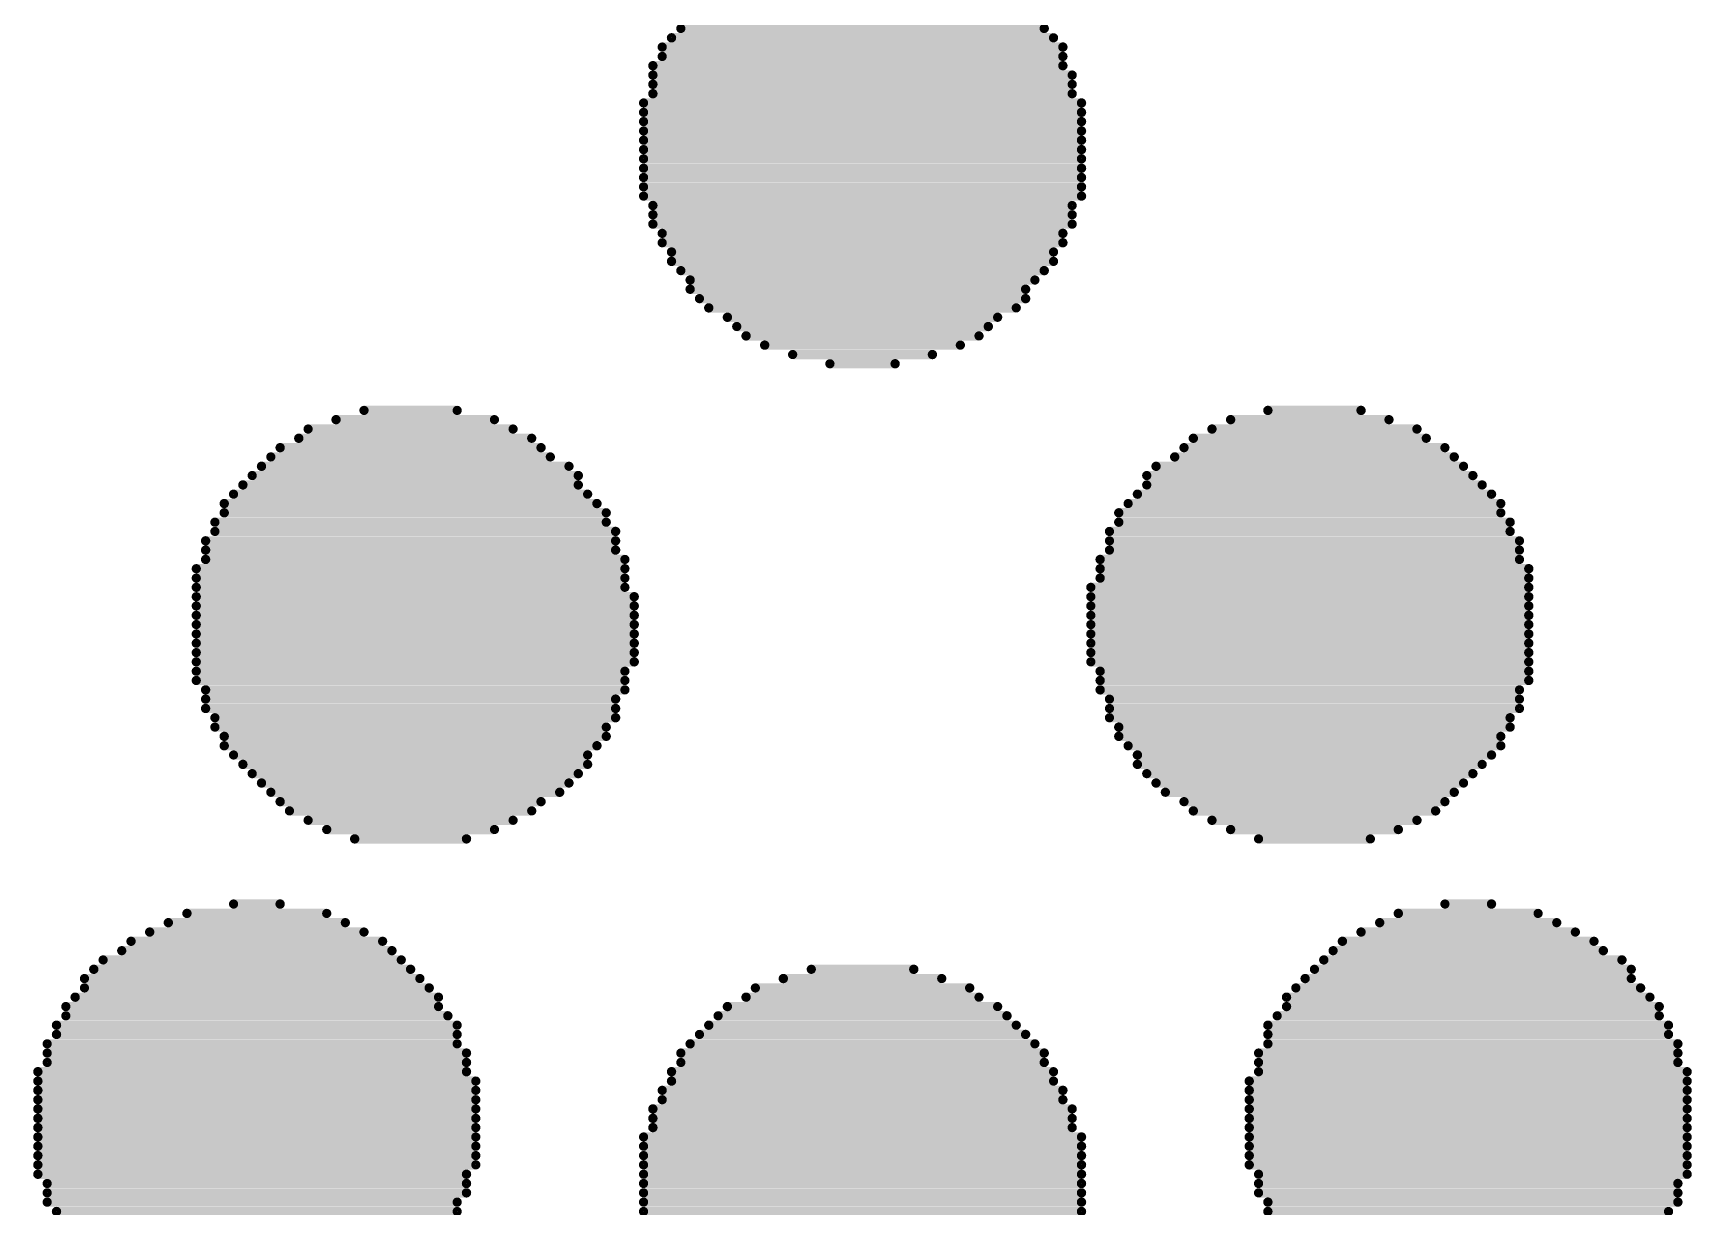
# Model space of a CAD drawing. Header units: millimetres. Extents: x 45 to 209, y 90 to 189.
# Drawn here: x 70.466 to 71.596, y 95.064 to 95.864 of the extents above; entities that cross this region are included whole.
import ezdxf

# ---------------------------------------------------------------- set-up
doc = ezdxf.new("R2010")
doc.units = ezdxf.units.MM
doc.layers.add('TopOverlay', color=2, linetype='Continuous')

# ---------------------------------------------------------------- blocks, each defined once
blk = doc.blocks.new('5394DE47_A0E8_4329_8464_7791B7C19310_62')
at = {"layer": 'TopOverlay', "const_width": 0.00635}
for points in [[(3.221, 1.7052), (3.4813, 1.7052)], [(3.2273, 1.7116), (3.475, 1.7116)], [(3.2146, 1.6989), (3.4877, 1.6989)], [(3.2146, 1.6925), (3.4877, 1.6925)], [(3.2083, 1.6862), (3.4877, 1.6862)], [(3.2083, 1.6798), (3.494, 1.6798)], [(3.2083, 1.6735), (3.494, 1.6735)], [(3.2019, 1.6608), (3.5004, 1.6608)], [(3.2083, 1.6671), (3.494, 1.6671)], [(3.2019, 1.6544), (3.5004, 1.6544)], [(3.2019, 1.6481), (3.5004, 1.6481)], [(3.2019, 1.6417), (3.5004, 1.6417)], [(3.2019, 1.6354), (3.5004, 1.6354)], [(3.2019, 1.629), (3.5004, 1.629)], [(3.2019, 1.6227), (3.5004, 1.6227)], [(3.2019, 1.6163), (3.5004, 1.6163)], [(3.2019, 1.61), (3.5004, 1.61)], [(3.2019, 1.6036), (3.5004, 1.6036)], [(3.2019, 1.5973), (3.5004, 1.5973)], [(3.2083, 1.5909), (3.494, 1.5909)], [(3.2083, 1.5846), (3.494, 1.5846)], [(3.2083, 1.5782), (3.494, 1.5782)], [(3.2146, 1.5719), (3.4877, 1.5719)], [(3.2146, 1.5655), (3.4877, 1.5655)], [(3.221, 1.5592), (3.4813, 1.5592)], [(3.221, 1.5528), (3.4813, 1.5528)], [(3.2273, 1.5465), (3.475, 1.5465)], [(3.2337, 1.5401), (3.4686, 1.5401)], [(3.2337, 1.5338), (3.4623, 1.5338)], [(3.24, 1.5274), (3.4623, 1.5274)], [(3.2464, 1.5211), (3.4559, 1.5211)], [(3.2591, 1.5147), (3.4432, 1.5147)], [(3.2654, 1.5084), (3.4369, 1.5084)], [(3.2718, 1.502), (3.4305, 1.502)], [(3.2845, 1.4957), (3.4178, 1.4957)], [(3.3035, 1.4893), (3.3988, 1.4893)], [(3.3289, 1.483), (3.3734, 1.483)], [(2.9924, 1.4449), (3.1003, 1.4449)], [(3.0114, 1.4512), (3.0749, 1.4512)], [(3.602, 1.4449), (3.7099, 1.4449)], [(3.6274, 1.4512), (3.6909, 1.4512)], [(2.9733, 1.4385), (3.113, 1.4385)], [(3.5893, 1.4385), (3.729, 1.4385)], [(2.9543, 1.4258), (3.1321, 1.4258)], [(2.967, 1.4322), (3.1257, 1.4322)], [(3.5702, 1.4258), (3.748, 1.4258)], [(3.5766, 1.4322), (3.7353, 1.4322)], [(2.9416, 1.4131), (3.1511, 1.4131)], [(2.9479, 1.4195), (3.1384, 1.4195)], [(3.5512, 1.4131), (3.7607, 1.4131)], [(3.5639, 1.4195), (3.7544, 1.4195)], [(2.9289, 1.4004), (3.1575, 1.4004)], [(2.9352, 1.4068), (3.1575, 1.4068)], [(3.5448, 1.4068), (3.7671, 1.4068)], [(3.5448, 1.4004), (3.7734, 1.4004)], [(2.9162, 1.3877), (3.1702, 1.3877)], [(2.9225, 1.3941), (3.1638, 1.3941)], [(3.5321, 1.3877), (3.7861, 1.3877)], [(3.5385, 1.3941), (3.7798, 1.3941)], [(2.9162, 1.3814), (3.1765, 1.3814)], [(3.5258, 1.3814), (3.7861, 1.3814)], [(2.9098, 1.375), (3.1765, 1.375)], [(2.9098, 1.3687), (3.1829, 1.3687)], [(3.5194, 1.3687), (3.7925, 1.3687)], [(3.5258, 1.375), (3.7925, 1.375)], [(2.9035, 1.3623), (3.1829, 1.3623)], [(2.9035, 1.356), (3.1829, 1.356)], [(3.5194, 1.3623), (3.7988, 1.3623)], [(3.5194, 1.356), (3.7988, 1.356)], [(2.8971, 1.3433), (3.1892, 1.3433)], [(2.9035, 1.3496), (3.1892, 1.3496)], [(3.5131, 1.3496), (3.7988, 1.3496)], [(3.5131, 1.3433), (3.8052, 1.3433)], [(2.8971, 1.3369), (3.1892, 1.3369)], [(3.5131, 1.3369), (3.8052, 1.3369)], [(2.8971, 1.3306), (3.1892, 1.3306)], [(2.8971, 1.3242), (3.1956, 1.3242)], [(3.5067, 1.3306), (3.8052, 1.3306)], [(3.5067, 1.3242), (3.8052, 1.3242)], [(2.8971, 1.3179), (3.1956, 1.3179)], [(2.8971, 1.3115), (3.1956, 1.3115)], [(3.5067, 1.3179), (3.8052, 1.3179)], [(3.5067, 1.3115), (3.8052, 1.3115)], [(2.8971, 1.3052), (3.1956, 1.3052)], [(2.8971, 1.2988), (3.1956, 1.2988)], [(3.5067, 1.3052), (3.8052, 1.3052)], [(3.5067, 1.2988), (3.8052, 1.2988)], [(2.8971, 1.2925), (3.1956, 1.2925)], [(2.8971, 1.2861), (3.1956, 1.2861)], [(3.5067, 1.2925), (3.8052, 1.2925)], [(3.5067, 1.2861), (3.8052, 1.2861)], [(2.8971, 1.2798), (3.1956, 1.2798)], [(3.5067, 1.2798), (3.8052, 1.2798)], [(2.8971, 1.2734), (3.1892, 1.2734)], [(2.8971, 1.2671), (3.1892, 1.2671)], [(3.5131, 1.2734), (3.8052, 1.2734)], [(3.5131, 1.2671), (3.8052, 1.2671)], [(2.9035, 1.2607), (3.1892, 1.2607)], [(2.9035, 1.2544), (3.1829, 1.2544)], [(3.5131, 1.2607), (3.7988, 1.2607)], [(3.5194, 1.2544), (3.7988, 1.2544)], [(2.9035, 1.248), (3.1829, 1.248)], [(2.9098, 1.2417), (3.1829, 1.2417)], [(3.5194, 1.248), (3.7988, 1.248)], [(3.5194, 1.2417), (3.7925, 1.2417)], [(2.9098, 1.2353), (3.1765, 1.2353)], [(2.9162, 1.229), (3.1765, 1.229)], [(3.5258, 1.2353), (3.7925, 1.2353)], [(3.5258, 1.229), (3.7861, 1.229)], [(2.9162, 1.2226), (3.1702, 1.2226)], [(3.5321, 1.2226), (3.7861, 1.2226)], [(2.9225, 1.2163), (3.1638, 1.2163)], [(2.9289, 1.2099), (3.1638, 1.2099)], [(3.5385, 1.2163), (3.7798, 1.2163)], [(3.5385, 1.2099), (3.7734, 1.2099)], [(2.9352, 1.2036), (3.1575, 1.2036)], [(2.9416, 1.1972), (3.1511, 1.1972)], [(3.5448, 1.2036), (3.7671, 1.2036)], [(3.5512, 1.1972), (3.7607, 1.1972)], [(2.9479, 1.1909), (3.1448, 1.1909)], [(2.9543, 1.1845), (3.1321, 1.1845)], [(3.5575, 1.1909), (3.7544, 1.1909)], [(3.5702, 1.1845), (3.748, 1.1845)], [(2.9606, 1.1782), (3.1257, 1.1782)], [(3.5766, 1.1782), (3.7417, 1.1782)], [(2.9733, 1.1718), (3.113, 1.1718)], [(2.986, 1.1655), (3.1003, 1.1655)], [(3.5893, 1.1718), (3.729, 1.1718)], [(3.602, 1.1655), (3.7163, 1.1655)], [(3.0051, 1.1591), (3.0813, 1.1591)], [(3.621, 1.1591), (3.6972, 1.1591)], [(2.8908, 1.1083), (2.986, 1.1083)], [(2.9225, 1.1147), (2.9543, 1.1147)], [(3.7163, 1.1083), (3.8115, 1.1083)], [(3.748, 1.1147), (3.7798, 1.1147)], [(2.8654, 1.0956), (3.0114, 1.0956)], [(2.8781, 1.102), (2.9987, 1.102)], [(3.6909, 1.0956), (3.8369, 1.0956)], [(3.7036, 1.102), (3.8242, 1.102)], [(2.8463, 1.0829), (3.0305, 1.0829)], [(2.8527, 1.0893), (3.0241, 1.0893)], [(3.6718, 1.0829), (3.856, 1.0829)], [(3.6782, 1.0893), (3.8496, 1.0893)], [(2.8336, 1.0766), (3.0368, 1.0766)], [(3.6655, 1.0766), (3.8687, 1.0766)], [(2.8209, 1.0639), (3.0495, 1.0639)], [(2.8273, 1.0702), (3.0432, 1.0702)], [(3.2972, 1.0639), (3.4051, 1.0639)], [(3.3162, 1.0702), (3.3861, 1.0702)], [(3.6528, 1.0639), (3.875, 1.0639)], [(3.6591, 1.0702), (3.875, 1.0702)], [(2.8146, 1.0512), (3.0622, 1.0512)], [(2.8209, 1.0575), (3.0559, 1.0575)], [(3.2718, 1.0512), (3.4305, 1.0512)], [(3.2781, 1.0575), (3.4242, 1.0575)], [(3.6401, 1.0512), (3.8877, 1.0512)], [(3.6464, 1.0575), (3.8814, 1.0575)], [(2.8082, 1.0448), (3.0622, 1.0448)], [(2.8082, 1.0385), (3.0686, 1.0385)], [(3.2527, 1.0385), (3.4496, 1.0385)], [(3.2591, 1.0448), (3.4432, 1.0448)], [(3.6337, 1.0385), (3.8941, 1.0385)], [(3.6401, 1.0448), (3.8941, 1.0448)], [(2.8019, 1.0321), (3.0749, 1.0321)], [(2.8019, 1.0258), (3.0749, 1.0258)], [(3.24, 1.0258), (3.4623, 1.0258)], [(3.2464, 1.0321), (3.4559, 1.0321)], [(3.6274, 1.0321), (3.9004, 1.0321)], [(3.6274, 1.0258), (3.9004, 1.0258)], [(2.7955, 1.0194), (3.0749, 1.0194)], [(3.2337, 1.0194), (3.4686, 1.0194)], [(3.6274, 1.0194), (3.9068, 1.0194)], [(2.7955, 1.0131), (3.0813, 1.0131)], [(2.7955, 1.0067), (3.0813, 1.0067)], [(3.2273, 1.0131), (3.475, 1.0131)], [(3.2273, 1.0067), (3.475, 1.0067)], [(3.621, 1.0131), (3.9068, 1.0131)], [(3.621, 1.0067), (3.9068, 1.0067)], [(2.7892, 1.0004), (3.0813, 1.0004)], [(2.7892, 0.994), (3.0876, 0.994)], [(3.221, 1.0004), (3.4813, 1.0004)], [(3.221, 0.994), (3.4813, 0.994)], [(3.6147, 0.994), (3.9131, 0.994)], [(3.621, 1.0004), (3.9131, 1.0004)], [(2.7892, 0.9877), (3.0876, 0.9877)], [(2.7892, 0.9813), (3.0876, 0.9813)], [(3.2146, 0.9877), (3.4877, 0.9877)], [(3.2146, 0.9813), (3.4877, 0.9813)], [(3.6147, 0.9877), (3.9131, 0.9877)], [(3.6147, 0.9813), (3.9131, 0.9813)], [(2.7892, 0.975), (3.0876, 0.975)], [(3.2083, 0.975), (3.494, 0.975)], [(3.6147, 0.975), (3.9131, 0.975)], [(2.7892, 0.9686), (3.0876, 0.9686)], [(2.7892, 0.9623), (3.0876, 0.9623)], [(3.2083, 0.9686), (3.494, 0.9686)], [(3.2083, 0.9623), (3.494, 0.9623)], [(3.6147, 0.9686), (3.9131, 0.9686)], [(3.6147, 0.9623), (3.9131, 0.9623)], [(2.7892, 0.9559), (3.0876, 0.9559)], [(2.7892, 0.9496), (3.0876, 0.9496)], [(3.2019, 0.9559), (3.5004, 0.9559)], [(3.2019, 0.9496), (3.5004, 0.9496)], [(3.6147, 0.9559), (3.9131, 0.9559)], [(3.6147, 0.9496), (3.9131, 0.9496)], [(2.7892, 0.9432), (3.0876, 0.9432)], [(2.7892, 0.9369), (3.0876, 0.9369)], [(3.2019, 0.9432), (3.5004, 0.9432)], [(3.2019, 0.9369), (3.5004, 0.9369)], [(3.6147, 0.9432), (3.9131, 0.9432)], [(3.6147, 0.9369), (3.9131, 0.9369)], [(2.7892, 0.9305), (3.0813, 0.9305)], [(2.7955, 0.9242), (3.0813, 0.9242)], [(3.2019, 0.9305), (3.5004, 0.9305)], [(3.2019, 0.9242), (3.5004, 0.9242)], [(3.621, 0.9305), (3.9131, 0.9305)], [(3.621, 0.9242), (3.9068, 0.9242)], [(2.7955, 0.9178), (3.0813, 0.9178)], [(3.2019, 0.9178), (3.5004, 0.9178)], [(3.621, 0.9178), (3.9068, 0.9178)], [(2.7955, 0.9115), (3.0749, 0.9115)], [(2.8019, 0.9051), (3.0749, 0.9051)], [(3.2019, 0.9115), (3.5004, 0.9115)], [(3.2019, 0.9051), (3.5004, 0.9051)], [(3.6274, 0.9115), (3.9068, 0.9115)], [(3.6274, 0.9051), (3.9004, 0.9051)]]:
    blk.add_lwpolyline(points, dxfattribs=at)
at = {"layer": 'TopOverlay', "const_width": 0.00317}
for points in [[(3.2194, 1.7052, 1), (3.2226, 1.7052, 1)], [(3.2258, 1.7116, 1), (3.2289, 1.7116, 1)], [(3.4734, 1.7116, 1), (3.4766, 1.7116, 1)], [(3.4798, 1.7052, 1), (3.4829, 1.7052, 1)], [(3.2131, 1.6989, 1), (3.2162, 1.6989, 1)], [(3.2131, 1.6925, 1), (3.2162, 1.6925, 1)], [(3.4861, 1.6989, 1), (3.4893, 1.6989, 1)], [(3.4861, 1.6925, 1), (3.4893, 1.6925, 1)], [(3.2067, 1.6862, 1), (3.2099, 1.6862, 1)], [(3.4861, 1.6862, 1), (3.4893, 1.6862, 1)], [(3.2067, 1.6798, 1), (3.2099, 1.6798, 1)], [(3.2067, 1.6735, 1), (3.2099, 1.6735, 1)], [(3.4925, 1.6798, 1), (3.4956, 1.6798, 1)], [(3.4925, 1.6735, 1), (3.4956, 1.6735, 1)], [(3.2004, 1.6608, 1), (3.2035, 1.6608, 1)], [(3.2067, 1.6671, 1), (3.2099, 1.6671, 1)], [(3.4925, 1.6671, 1), (3.4956, 1.6671, 1)], [(3.4988, 1.6608, 1), (3.502, 1.6608, 1)], [(3.2004, 1.6544, 1), (3.2035, 1.6544, 1)], [(3.2004, 1.6481, 1), (3.2035, 1.6481, 1)], [(3.4988, 1.6544, 1), (3.502, 1.6544, 1)], [(3.4988, 1.6481, 1), (3.502, 1.6481, 1)], [(3.2004, 1.6417, 1), (3.2035, 1.6417, 1)], [(3.4988, 1.6417, 1), (3.502, 1.6417, 1)], [(3.2004, 1.6354, 1), (3.2035, 1.6354, 1)], [(3.2004, 1.629, 1), (3.2035, 1.629, 1)], [(3.4988, 1.6354, 1), (3.502, 1.6354, 1)], [(3.4988, 1.629, 1), (3.502, 1.629, 1)], [(3.2004, 1.6227, 1), (3.2035, 1.6227, 1)], [(3.2004, 1.6163, 1), (3.2035, 1.6163, 1)], [(3.4988, 1.6227, 1), (3.502, 1.6227, 1)], [(3.4988, 1.6163, 1), (3.502, 1.6163, 1)], [(3.2004, 1.61, 1), (3.2035, 1.61, 1)], [(3.2004, 1.6036, 1), (3.2035, 1.6036, 1)], [(3.4988, 1.61, 1), (3.502, 1.61, 1)], [(3.4988, 1.6036, 1), (3.502, 1.6036, 1)], [(3.2004, 1.5973, 1), (3.2035, 1.5973, 1)], [(3.2067, 1.5909, 1), (3.2099, 1.5909, 1)], [(3.4925, 1.5909, 1), (3.4956, 1.5909, 1)], [(3.4988, 1.5973, 1), (3.502, 1.5973, 1)], [(3.2067, 1.5846, 1), (3.2099, 1.5846, 1)], [(3.4925, 1.5846, 1), (3.4956, 1.5846, 1)], [(3.2067, 1.5782, 1), (3.2099, 1.5782, 1)], [(3.2131, 1.5719, 1), (3.2162, 1.5719, 1)], [(3.4861, 1.5719, 1), (3.4893, 1.5719, 1)], [(3.4925, 1.5782, 1), (3.4956, 1.5782, 1)], [(3.2131, 1.5655, 1), (3.2162, 1.5655, 1)], [(3.2194, 1.5592, 1), (3.2226, 1.5592, 1)], [(3.4798, 1.5592, 1), (3.4829, 1.5592, 1)], [(3.4861, 1.5655, 1), (3.4893, 1.5655, 1)], [(3.2194, 1.5528, 1), (3.2226, 1.5528, 1)], [(3.2258, 1.5465, 1), (3.2289, 1.5465, 1)], [(3.4734, 1.5465, 1), (3.4766, 1.5465, 1)], [(3.4798, 1.5528, 1), (3.4829, 1.5528, 1)], [(3.2321, 1.5401, 1), (3.2353, 1.5401, 1)], [(3.4671, 1.5401, 1), (3.4702, 1.5401, 1)], [(3.2321, 1.5338, 1), (3.2353, 1.5338, 1)], [(3.2385, 1.5274, 1), (3.2416, 1.5274, 1)], [(3.4607, 1.5338, 1), (3.4639, 1.5338, 1)], [(3.4607, 1.5274, 1), (3.4639, 1.5274, 1)], [(3.2448, 1.5211, 1), (3.248, 1.5211, 1)], [(3.2575, 1.5147, 1), (3.2607, 1.5147, 1)], [(3.4417, 1.5147, 1), (3.4448, 1.5147, 1)], [(3.4544, 1.5211, 1), (3.4575, 1.5211, 1)], [(3.2639, 1.5084, 1), (3.267, 1.5084, 1)], [(3.2702, 1.502, 1), (3.2734, 1.502, 1)], [(3.429, 1.502, 1), (3.4321, 1.502, 1)], [(3.4353, 1.5084, 1), (3.4385, 1.5084, 1)], [(3.2829, 1.4957, 1), (3.2861, 1.4957, 1)], [(3.302, 1.4893, 1), (3.3051, 1.4893, 1)], [(3.3972, 1.4893, 1), (3.4004, 1.4893, 1)], [(3.4163, 1.4957, 1), (3.4194, 1.4957, 1)], [(3.3274, 1.483, 1), (3.3305, 1.483, 1)], [(3.3718, 1.483, 1), (3.375, 1.483, 1)], [(2.9908, 1.4449, 1), (2.994, 1.4449, 1)], [(3.0099, 1.4512, 1), (3.013, 1.4512, 1)], [(3.0734, 1.4512, 1), (3.0765, 1.4512, 1)], [(3.0988, 1.4449, 1), (3.1019, 1.4449, 1)], [(3.6004, 1.4449, 1), (3.6036, 1.4449, 1)], [(3.6258, 1.4512, 1), (3.629, 1.4512, 1)], [(3.6893, 1.4512, 1), (3.6925, 1.4512, 1)], [(3.7084, 1.4449, 1), (3.7115, 1.4449, 1)], [(2.9718, 1.4385, 1), (2.9749, 1.4385, 1)], [(3.1115, 1.4385, 1), (3.1146, 1.4385, 1)], [(3.5877, 1.4385, 1), (3.5909, 1.4385, 1)], [(3.7274, 1.4385, 1), (3.7306, 1.4385, 1)], [(2.9527, 1.4258, 1), (2.9559, 1.4258, 1)], [(2.9654, 1.4322, 1), (2.9686, 1.4322, 1)], [(3.1242, 1.4322, 1), (3.1273, 1.4322, 1)], [(3.1305, 1.4258, 1), (3.1337, 1.4258, 1)], [(3.5687, 1.4258, 1), (3.5718, 1.4258, 1)], [(3.575, 1.4322, 1), (3.5782, 1.4322, 1)], [(3.7338, 1.4322, 1), (3.7369, 1.4322, 1)], [(3.7465, 1.4258, 1), (3.7496, 1.4258, 1)], [(2.94, 1.4131, 1), (2.9432, 1.4131, 1)], [(2.9464, 1.4195, 1), (2.9495, 1.4195, 1)], [(3.1369, 1.4195, 1), (3.14, 1.4195, 1)], [(3.1496, 1.4131, 1), (3.1527, 1.4131, 1)], [(3.5496, 1.4131, 1), (3.5528, 1.4131, 1)], [(3.5623, 1.4195, 1), (3.5655, 1.4195, 1)], [(3.7528, 1.4195, 1), (3.756, 1.4195, 1)], [(3.7592, 1.4131, 1), (3.7623, 1.4131, 1)], [(2.9273, 1.4004, 1), (2.9305, 1.4004, 1)], [(2.9337, 1.4068, 1), (2.9368, 1.4068, 1)], [(3.1559, 1.4068, 1), (3.1591, 1.4068, 1)], [(3.1559, 1.4004, 1), (3.1591, 1.4004, 1)], [(3.5433, 1.4068, 1), (3.5464, 1.4068, 1)], [(3.5433, 1.4004, 1), (3.5464, 1.4004, 1)], [(3.7655, 1.4068, 1), (3.7687, 1.4068, 1)], [(3.7719, 1.4004, 1), (3.775, 1.4004, 1)], [(2.9146, 1.3877, 1), (2.9178, 1.3877, 1)], [(2.921, 1.3941, 1), (2.9241, 1.3941, 1)], [(3.1623, 1.3941, 1), (3.1654, 1.3941, 1)], [(3.1686, 1.3877, 1), (3.1718, 1.3877, 1)], [(3.5306, 1.3877, 1), (3.5337, 1.3877, 1)], [(3.5369, 1.3941, 1), (3.5401, 1.3941, 1)], [(3.7782, 1.3941, 1), (3.7814, 1.3941, 1)], [(3.7846, 1.3877, 1), (3.7877, 1.3877, 1)], [(2.9146, 1.3814, 1), (2.9178, 1.3814, 1)], [(3.175, 1.3814, 1), (3.1781, 1.3814, 1)], [(3.5242, 1.3814, 1), (3.5274, 1.3814, 1)], [(3.7846, 1.3814, 1), (3.7877, 1.3814, 1)], [(2.9083, 1.375, 1), (2.9114, 1.375, 1)], [(2.9083, 1.3687, 1), (2.9114, 1.3687, 1)], [(3.175, 1.375, 1), (3.1781, 1.375, 1)], [(3.1813, 1.3687, 1), (3.1845, 1.3687, 1)], [(3.5179, 1.3687, 1), (3.521, 1.3687, 1)], [(3.5242, 1.375, 1), (3.5274, 1.375, 1)], [(3.7909, 1.375, 1), (3.7941, 1.375, 1)], [(3.7909, 1.3687, 1), (3.7941, 1.3687, 1)], [(2.9019, 1.3623, 1), (2.9051, 1.3623, 1)], [(2.9019, 1.356, 1), (2.9051, 1.356, 1)], [(3.1813, 1.3623, 1), (3.1845, 1.3623, 1)], [(3.1813, 1.356, 1), (3.1845, 1.356, 1)], [(3.5179, 1.3623, 1), (3.521, 1.3623, 1)], [(3.5179, 1.356, 1), (3.521, 1.356, 1)], [(3.7973, 1.3623, 1), (3.8004, 1.3623, 1)], [(3.7973, 1.356, 1), (3.8004, 1.356, 1)], [(2.8956, 1.3433, 1), (2.8987, 1.3433, 1)], [(2.9019, 1.3496, 1), (2.9051, 1.3496, 1)], [(3.1877, 1.3496, 1), (3.1908, 1.3496, 1)], [(3.1877, 1.3433, 1), (3.1908, 1.3433, 1)], [(3.5115, 1.3496, 1), (3.5147, 1.3496, 1)], [(3.5115, 1.3433, 1), (3.5147, 1.3433, 1)], [(3.7973, 1.3496, 1), (3.8004, 1.3496, 1)], [(3.8036, 1.3433, 1), (3.8068, 1.3433, 1)], [(2.8956, 1.3369, 1), (2.8987, 1.3369, 1)], [(3.1877, 1.3369, 1), (3.1908, 1.3369, 1)], [(3.5115, 1.3369, 1), (3.5147, 1.3369, 1)], [(3.8036, 1.3369, 1), (3.8068, 1.3369, 1)], [(2.8956, 1.3306, 1), (2.8987, 1.3306, 1)], [(2.8956, 1.3242, 1), (2.8987, 1.3242, 1)], [(3.1877, 1.3306, 1), (3.1908, 1.3306, 1)], [(3.194, 1.3242, 1), (3.1972, 1.3242, 1)], [(3.5052, 1.3306, 1), (3.5083, 1.3306, 1)], [(3.5052, 1.3242, 1), (3.5083, 1.3242, 1)], [(3.8036, 1.3306, 1), (3.8068, 1.3306, 1)], [(3.8036, 1.3242, 1), (3.8068, 1.3242, 1)], [(2.8956, 1.3179, 1), (2.8987, 1.3179, 1)], [(2.8956, 1.3115, 1), (2.8987, 1.3115, 1)], [(3.194, 1.3179, 1), (3.1972, 1.3179, 1)], [(3.194, 1.3115, 1), (3.1972, 1.3115, 1)], [(3.5052, 1.3179, 1), (3.5083, 1.3179, 1)], [(3.5052, 1.3115, 1), (3.5083, 1.3115, 1)], [(3.8036, 1.3179, 1), (3.8068, 1.3179, 1)], [(3.8036, 1.3115, 1), (3.8068, 1.3115, 1)], [(2.8956, 1.3052, 1), (2.8987, 1.3052, 1)], [(2.8956, 1.2988, 1), (2.8987, 1.2988, 1)], [(3.194, 1.3052, 1), (3.1972, 1.3052, 1)], [(3.194, 1.2988, 1), (3.1972, 1.2988, 1)], [(3.5052, 1.3052, 1), (3.5083, 1.3052, 1)], [(3.5052, 1.2988, 1), (3.5083, 1.2988, 1)], [(3.8036, 1.3052, 1), (3.8068, 1.3052, 1)], [(3.8036, 1.2988, 1), (3.8068, 1.2988, 1)], [(2.8956, 1.2925, 1), (2.8987, 1.2925, 1)], [(2.8956, 1.2861, 1), (2.8987, 1.2861, 1)], [(3.194, 1.2925, 1), (3.1972, 1.2925, 1)], [(3.194, 1.2861, 1), (3.1972, 1.2861, 1)], [(3.5052, 1.2925, 1), (3.5083, 1.2925, 1)], [(3.5052, 1.2861, 1), (3.5083, 1.2861, 1)], [(3.8036, 1.2925, 1), (3.8068, 1.2925, 1)], [(3.8036, 1.2861, 1), (3.8068, 1.2861, 1)], [(2.8956, 1.2798, 1), (2.8987, 1.2798, 1)], [(3.194, 1.2798, 1), (3.1972, 1.2798, 1)], [(3.5052, 1.2798, 1), (3.5083, 1.2798, 1)], [(3.8036, 1.2798, 1), (3.8068, 1.2798, 1)], [(2.8956, 1.2734, 1), (2.8987, 1.2734, 1)], [(2.8956, 1.2671, 1), (2.8987, 1.2671, 1)], [(3.1877, 1.2734, 1), (3.1908, 1.2734, 1)], [(3.1877, 1.2671, 1), (3.1908, 1.2671, 1)], [(3.5115, 1.2734, 1), (3.5147, 1.2734, 1)], [(3.5115, 1.2671, 1), (3.5147, 1.2671, 1)], [(3.8036, 1.2734, 1), (3.8068, 1.2734, 1)], [(3.8036, 1.2671, 1), (3.8068, 1.2671, 1)], [(2.9019, 1.2607, 1), (2.9051, 1.2607, 1)], [(2.9019, 1.2544, 1), (2.9051, 1.2544, 1)], [(3.1813, 1.2544, 1), (3.1845, 1.2544, 1)], [(3.1877, 1.2607, 1), (3.1908, 1.2607, 1)], [(3.5115, 1.2607, 1), (3.5147, 1.2607, 1)], [(3.5179, 1.2544, 1), (3.521, 1.2544, 1)], [(3.7973, 1.2607, 1), (3.8004, 1.2607, 1)], [(3.7973, 1.2544, 1), (3.8004, 1.2544, 1)], [(2.9019, 1.248, 1), (2.9051, 1.248, 1)], [(2.9083, 1.2417, 1), (2.9114, 1.2417, 1)], [(3.1813, 1.248, 1), (3.1845, 1.248, 1)], [(3.1813, 1.2417, 1), (3.1845, 1.2417, 1)], [(3.5179, 1.248, 1), (3.521, 1.248, 1)], [(3.5179, 1.2417, 1), (3.521, 1.2417, 1)], [(3.7909, 1.2417, 1), (3.7941, 1.2417, 1)], [(3.7973, 1.248, 1), (3.8004, 1.248, 1)], [(2.9083, 1.2353, 1), (2.9114, 1.2353, 1)], [(2.9146, 1.229, 1), (2.9178, 1.229, 1)], [(3.175, 1.2353, 1), (3.1781, 1.2353, 1)], [(3.175, 1.229, 1), (3.1781, 1.229, 1)], [(3.5242, 1.2353, 1), (3.5274, 1.2353, 1)], [(3.5242, 1.229, 1), (3.5274, 1.229, 1)], [(3.7846, 1.229, 1), (3.7877, 1.229, 1)], [(3.7909, 1.2353, 1), (3.7941, 1.2353, 1)], [(2.9146, 1.2226, 1), (2.9178, 1.2226, 1)], [(3.1686, 1.2226, 1), (3.1718, 1.2226, 1)], [(3.5306, 1.2226, 1), (3.5337, 1.2226, 1)], [(3.7846, 1.2226, 1), (3.7877, 1.2226, 1)], [(2.921, 1.2163, 1), (2.9241, 1.2163, 1)], [(2.9273, 1.2099, 1), (2.9305, 1.2099, 1)], [(3.1623, 1.2163, 1), (3.1654, 1.2163, 1)], [(3.1623, 1.2099, 1), (3.1654, 1.2099, 1)], [(3.5369, 1.2163, 1), (3.5401, 1.2163, 1)], [(3.5369, 1.2099, 1), (3.5401, 1.2099, 1)], [(3.7719, 1.2099, 1), (3.775, 1.2099, 1)], [(3.7782, 1.2163, 1), (3.7814, 1.2163, 1)], [(2.9337, 1.2036, 1), (2.9368, 1.2036, 1)], [(2.94, 1.1972, 1), (2.9432, 1.1972, 1)], [(3.1496, 1.1972, 1), (3.1527, 1.1972, 1)], [(3.1559, 1.2036, 1), (3.1591, 1.2036, 1)], [(3.5433, 1.2036, 1), (3.5464, 1.2036, 1)], [(3.5496, 1.1972, 1), (3.5528, 1.1972, 1)], [(3.7592, 1.1972, 1), (3.7623, 1.1972, 1)], [(3.7655, 1.2036, 1), (3.7687, 1.2036, 1)], [(2.9464, 1.1909, 1), (2.9495, 1.1909, 1)], [(2.9527, 1.1845, 1), (2.9559, 1.1845, 1)], [(3.1305, 1.1845, 1), (3.1337, 1.1845, 1)], [(3.1432, 1.1909, 1), (3.1464, 1.1909, 1)], [(3.556, 1.1909, 1), (3.5591, 1.1909, 1)], [(3.5687, 1.1845, 1), (3.5718, 1.1845, 1)], [(3.7465, 1.1845, 1), (3.7496, 1.1845, 1)], [(3.7528, 1.1909, 1), (3.756, 1.1909, 1)], [(2.9591, 1.1782, 1), (2.9622, 1.1782, 1)], [(3.1242, 1.1782, 1), (3.1273, 1.1782, 1)], [(3.575, 1.1782, 1), (3.5782, 1.1782, 1)], [(3.7401, 1.1782, 1), (3.7433, 1.1782, 1)], [(2.9718, 1.1718, 1), (2.9749, 1.1718, 1)], [(2.9845, 1.1655, 1), (2.9876, 1.1655, 1)], [(3.0988, 1.1655, 1), (3.1019, 1.1655, 1)], [(3.1115, 1.1718, 1), (3.1146, 1.1718, 1)], [(3.5877, 1.1718, 1), (3.5909, 1.1718, 1)], [(3.6004, 1.1655, 1), (3.6036, 1.1655, 1)], [(3.7147, 1.1655, 1), (3.7179, 1.1655, 1)], [(3.7274, 1.1718, 1), (3.7306, 1.1718, 1)], [(3.0035, 1.1591, 1), (3.0067, 1.1591, 1)], [(3.0797, 1.1591, 1), (3.0829, 1.1591, 1)], [(3.6195, 1.1591, 1), (3.6226, 1.1591, 1)], [(3.6957, 1.1591, 1), (3.6988, 1.1591, 1)], [(2.8892, 1.1083, 1), (2.8924, 1.1083, 1)], [(2.921, 1.1147, 1), (2.9241, 1.1147, 1)], [(2.9527, 1.1147, 1), (2.9559, 1.1147, 1)], [(2.9845, 1.1083, 1), (2.9876, 1.1083, 1)], [(3.7147, 1.1083, 1), (3.7179, 1.1083, 1)], [(3.7465, 1.1147, 1), (3.7496, 1.1147, 1)], [(3.7782, 1.1147, 1), (3.7814, 1.1147, 1)], [(3.81, 1.1083, 1), (3.8131, 1.1083, 1)], [(2.8638, 1.0956, 1), (2.867, 1.0956, 1)], [(2.8765, 1.102, 1), (2.8797, 1.102, 1)], [(2.9972, 1.102, 1), (3.0003, 1.102, 1)], [(3.0099, 1.0956, 1), (3.013, 1.0956, 1)], [(3.6893, 1.0956, 1), (3.6925, 1.0956, 1)], [(3.702, 1.102, 1), (3.7052, 1.102, 1)], [(3.8227, 1.102, 1), (3.8258, 1.102, 1)], [(3.8354, 1.0956, 1), (3.8385, 1.0956, 1)], [(2.8448, 1.0829, 1), (2.8479, 1.0829, 1)], [(2.8511, 1.0893, 1), (2.8543, 1.0893, 1)], [(3.0226, 1.0893, 1), (3.0257, 1.0893, 1)], [(3.0289, 1.0829, 1), (3.0321, 1.0829, 1)], [(3.6703, 1.0829, 1), (3.6734, 1.0829, 1)], [(3.6766, 1.0893, 1), (3.6798, 1.0893, 1)], [(3.8481, 1.0893, 1), (3.8512, 1.0893, 1)], [(3.8544, 1.0829, 1), (3.8576, 1.0829, 1)], [(2.8321, 1.0766, 1), (2.8352, 1.0766, 1)], [(3.0353, 1.0766, 1), (3.0384, 1.0766, 1)], [(3.6639, 1.0766, 1), (3.6671, 1.0766, 1)], [(3.8671, 1.0766, 1), (3.8703, 1.0766, 1)], [(2.8194, 1.0639, 1), (2.8225, 1.0639, 1)], [(2.8257, 1.0702, 1), (2.8289, 1.0702, 1)], [(3.0416, 1.0702, 1), (3.0448, 1.0702, 1)], [(3.048, 1.0639, 1), (3.0511, 1.0639, 1)], [(3.2956, 1.0639, 1), (3.2988, 1.0639, 1)], [(3.3147, 1.0702, 1), (3.3178, 1.0702, 1)], [(3.3845, 1.0702, 1), (3.3877, 1.0702, 1)], [(3.4036, 1.0639, 1), (3.4067, 1.0639, 1)], [(3.6512, 1.0639, 1), (3.6544, 1.0639, 1)], [(3.6576, 1.0702, 1), (3.6607, 1.0702, 1)], [(3.8735, 1.0702, 1), (3.8766, 1.0702, 1)], [(3.8735, 1.0639, 1), (3.8766, 1.0639, 1)], [(2.813, 1.0512, 1), (2.8162, 1.0512, 1)], [(2.8194, 1.0575, 1), (2.8225, 1.0575, 1)], [(3.0543, 1.0575, 1), (3.0575, 1.0575, 1)], [(3.0607, 1.0512, 1), (3.0638, 1.0512, 1)], [(3.2702, 1.0512, 1), (3.2734, 1.0512, 1)], [(3.2766, 1.0575, 1), (3.2797, 1.0575, 1)], [(3.4226, 1.0575, 1), (3.4258, 1.0575, 1)], [(3.429, 1.0512, 1), (3.4321, 1.0512, 1)], [(3.6385, 1.0512, 1), (3.6417, 1.0512, 1)], [(3.6449, 1.0575, 1), (3.648, 1.0575, 1)], [(3.8798, 1.0575, 1), (3.883, 1.0575, 1)], [(3.8862, 1.0512, 1), (3.8893, 1.0512, 1)], [(2.8067, 1.0448, 1), (2.8098, 1.0448, 1)], [(2.8067, 1.0385, 1), (2.8098, 1.0385, 1)], [(3.0607, 1.0448, 1), (3.0638, 1.0448, 1)], [(3.067, 1.0385, 1), (3.0702, 1.0385, 1)], [(3.2512, 1.0385, 1), (3.2543, 1.0385, 1)], [(3.2575, 1.0448, 1), (3.2607, 1.0448, 1)], [(3.4417, 1.0448, 1), (3.4448, 1.0448, 1)], [(3.448, 1.0385, 1), (3.4512, 1.0385, 1)], [(3.6322, 1.0385, 1), (3.6353, 1.0385, 1)], [(3.6385, 1.0448, 1), (3.6417, 1.0448, 1)], [(3.8925, 1.0448, 1), (3.8957, 1.0448, 1)], [(3.8925, 1.0385, 1), (3.8957, 1.0385, 1)], [(2.8003, 1.0321, 1), (2.8035, 1.0321, 1)], [(2.8003, 1.0258, 1), (2.8035, 1.0258, 1)], [(3.0734, 1.0321, 1), (3.0765, 1.0321, 1)], [(3.0734, 1.0258, 1), (3.0765, 1.0258, 1)], [(3.2385, 1.0258, 1), (3.2416, 1.0258, 1)], [(3.2448, 1.0321, 1), (3.248, 1.0321, 1)], [(3.4544, 1.0321, 1), (3.4575, 1.0321, 1)], [(3.4607, 1.0258, 1), (3.4639, 1.0258, 1)], [(3.6258, 1.0321, 1), (3.629, 1.0321, 1)], [(3.6258, 1.0258, 1), (3.629, 1.0258, 1)], [(3.8989, 1.0321, 1), (3.902, 1.0321, 1)], [(3.8989, 1.0258, 1), (3.902, 1.0258, 1)], [(2.794, 1.0194, 1), (2.7971, 1.0194, 1)], [(3.0734, 1.0194, 1), (3.0765, 1.0194, 1)], [(3.2321, 1.0194, 1), (3.2353, 1.0194, 1)], [(3.4671, 1.0194, 1), (3.4702, 1.0194, 1)], [(3.6258, 1.0194, 1), (3.629, 1.0194, 1)], [(3.9052, 1.0194, 1), (3.9084, 1.0194, 1)], [(2.794, 1.0131, 1), (2.7971, 1.0131, 1)], [(2.794, 1.0067, 1), (2.7971, 1.0067, 1)], [(3.0797, 1.0131, 1), (3.0829, 1.0131, 1)], [(3.0797, 1.0067, 1), (3.0829, 1.0067, 1)], [(3.2258, 1.0131, 1), (3.2289, 1.0131, 1)], [(3.2258, 1.0067, 1), (3.2289, 1.0067, 1)], [(3.4734, 1.0131, 1), (3.4766, 1.0131, 1)], [(3.4734, 1.0067, 1), (3.4766, 1.0067, 1)], [(3.6195, 1.0131, 1), (3.6226, 1.0131, 1)], [(3.6195, 1.0067, 1), (3.6226, 1.0067, 1)], [(3.9052, 1.0131, 1), (3.9084, 1.0131, 1)], [(3.9052, 1.0067, 1), (3.9084, 1.0067, 1)], [(2.7876, 1.0004, 1), (2.7908, 1.0004, 1)], [(2.7876, 0.994, 1), (2.7908, 0.994, 1)], [(3.0797, 1.0004, 1), (3.0829, 1.0004, 1)], [(3.0861, 0.994, 1), (3.0892, 0.994, 1)], [(3.2194, 1.0004, 1), (3.2226, 1.0004, 1)], [(3.2194, 0.994, 1), (3.2226, 0.994, 1)], [(3.4798, 1.0004, 1), (3.4829, 1.0004, 1)], [(3.4798, 0.994, 1), (3.4829, 0.994, 1)], [(3.6131, 0.994, 1), (3.6163, 0.994, 1)], [(3.6195, 1.0004, 1), (3.6226, 1.0004, 1)], [(3.9116, 1.0004, 1), (3.9147, 1.0004, 1)], [(3.9116, 0.994, 1), (3.9147, 0.994, 1)], [(2.7876, 0.9877, 1), (2.7908, 0.9877, 1)], [(2.7876, 0.9813, 1), (2.7908, 0.9813, 1)], [(3.0861, 0.9877, 1), (3.0892, 0.9877, 1)], [(3.0861, 0.9813, 1), (3.0892, 0.9813, 1)], [(3.2131, 0.9877, 1), (3.2162, 0.9877, 1)], [(3.2131, 0.9813, 1), (3.2162, 0.9813, 1)], [(3.4861, 0.9877, 1), (3.4893, 0.9877, 1)], [(3.4861, 0.9813, 1), (3.4893, 0.9813, 1)], [(3.6131, 0.9877, 1), (3.6163, 0.9877, 1)], [(3.6131, 0.9813, 1), (3.6163, 0.9813, 1)], [(3.9116, 0.9877, 1), (3.9147, 0.9877, 1)], [(3.9116, 0.9813, 1), (3.9147, 0.9813, 1)], [(2.7876, 0.975, 1), (2.7908, 0.975, 1)], [(3.0861, 0.975, 1), (3.0892, 0.975, 1)], [(3.2067, 0.975, 1), (3.2099, 0.975, 1)], [(3.4925, 0.975, 1), (3.4956, 0.975, 1)], [(3.6131, 0.975, 1), (3.6163, 0.975, 1)], [(3.9116, 0.975, 1), (3.9147, 0.975, 1)], [(2.7876, 0.9686, 1), (2.7908, 0.9686, 1)], [(2.7876, 0.9623, 1), (2.7908, 0.9623, 1)], [(3.0861, 0.9686, 1), (3.0892, 0.9686, 1)], [(3.0861, 0.9623, 1), (3.0892, 0.9623, 1)], [(3.2067, 0.9686, 1), (3.2099, 0.9686, 1)], [(3.2067, 0.9623, 1), (3.2099, 0.9623, 1)], [(3.4925, 0.9686, 1), (3.4956, 0.9686, 1)], [(3.4925, 0.9623, 1), (3.4956, 0.9623, 1)], [(3.6131, 0.9686, 1), (3.6163, 0.9686, 1)], [(3.6131, 0.9623, 1), (3.6163, 0.9623, 1)], [(3.9116, 0.9686, 1), (3.9147, 0.9686, 1)], [(3.9116, 0.9623, 1), (3.9147, 0.9623, 1)], [(2.7876, 0.9559, 1), (2.7908, 0.9559, 1)], [(2.7876, 0.9496, 1), (2.7908, 0.9496, 1)], [(3.0861, 0.9559, 1), (3.0892, 0.9559, 1)], [(3.0861, 0.9496, 1), (3.0892, 0.9496, 1)], [(3.2004, 0.9559, 1), (3.2035, 0.9559, 1)], [(3.2004, 0.9496, 1), (3.2035, 0.9496, 1)], [(3.4988, 0.9559, 1), (3.502, 0.9559, 1)], [(3.4988, 0.9496, 1), (3.502, 0.9496, 1)], [(3.6131, 0.9559, 1), (3.6163, 0.9559, 1)], [(3.6131, 0.9496, 1), (3.6163, 0.9496, 1)], [(3.9116, 0.9559, 1), (3.9147, 0.9559, 1)], [(3.9116, 0.9496, 1), (3.9147, 0.9496, 1)], [(2.7876, 0.9432, 1), (2.7908, 0.9432, 1)], [(2.7876, 0.9369, 1), (2.7908, 0.9369, 1)], [(3.0861, 0.9432, 1), (3.0892, 0.9432, 1)], [(3.0861, 0.9369, 1), (3.0892, 0.9369, 1)], [(3.2004, 0.9432, 1), (3.2035, 0.9432, 1)], [(3.2004, 0.9369, 1), (3.2035, 0.9369, 1)], [(3.4988, 0.9432, 1), (3.502, 0.9432, 1)], [(3.4988, 0.9369, 1), (3.502, 0.9369, 1)], [(3.6131, 0.9432, 1), (3.6163, 0.9432, 1)], [(3.6131, 0.9369, 1), (3.6163, 0.9369, 1)], [(3.9116, 0.9432, 1), (3.9147, 0.9432, 1)], [(3.9116, 0.9369, 1), (3.9147, 0.9369, 1)], [(2.7876, 0.9305, 1), (2.7908, 0.9305, 1)], [(2.794, 0.9242, 1), (2.7971, 0.9242, 1)], [(3.0797, 0.9305, 1), (3.0829, 0.9305, 1)], [(3.0797, 0.9242, 1), (3.0829, 0.9242, 1)], [(3.2004, 0.9305, 1), (3.2035, 0.9305, 1)], [(3.2004, 0.9242, 1), (3.2035, 0.9242, 1)], [(3.4988, 0.9305, 1), (3.502, 0.9305, 1)], [(3.4988, 0.9242, 1), (3.502, 0.9242, 1)], [(3.6195, 0.9305, 1), (3.6226, 0.9305, 1)], [(3.6195, 0.9242, 1), (3.6226, 0.9242, 1)], [(3.9052, 0.9242, 1), (3.9084, 0.9242, 1)], [(3.9116, 0.9305, 1), (3.9147, 0.9305, 1)], [(2.794, 0.9178, 1), (2.7971, 0.9178, 1)], [(3.0797, 0.9178, 1), (3.0829, 0.9178, 1)], [(3.2004, 0.9178, 1), (3.2035, 0.9178, 1)], [(3.4988, 0.9178, 1), (3.502, 0.9178, 1)], [(3.6195, 0.9178, 1), (3.6226, 0.9178, 1)], [(3.9052, 0.9178, 1), (3.9084, 0.9178, 1)], [(2.794, 0.9115, 1), (2.7971, 0.9115, 1)], [(2.8003, 0.9051, 1), (2.8035, 0.9051, 1)], [(3.0734, 0.9115, 1), (3.0765, 0.9115, 1)], [(3.0734, 0.9051, 1), (3.0765, 0.9051, 1)], [(3.2004, 0.9115, 1), (3.2035, 0.9115, 1)], [(3.2004, 0.9051, 1), (3.2035, 0.9051, 1)], [(3.4988, 0.9115, 1), (3.502, 0.9115, 1)], [(3.4988, 0.9051, 1), (3.502, 0.9051, 1)], [(3.6258, 0.9115, 1), (3.629, 0.9115, 1)], [(3.6258, 0.9051, 1), (3.629, 0.9051, 1)], [(3.8989, 0.9051, 1), (3.902, 0.9051, 1)], [(3.9052, 0.9115, 1), (3.9084, 0.9115, 1)]]:
    blk.add_lwpolyline(points, format="xyb", close=True, dxfattribs=at)

msp = doc.modelspace()

# ---------------------------------------------------------------- block references
at = {"rotation": 360}
msp.add_blockref('5394DE47_A0E8_4329_8464_7791B7C19310_62', (67.6797, 94.1556), dxfattribs=at)

doc.saveas('drawing.dxf')
